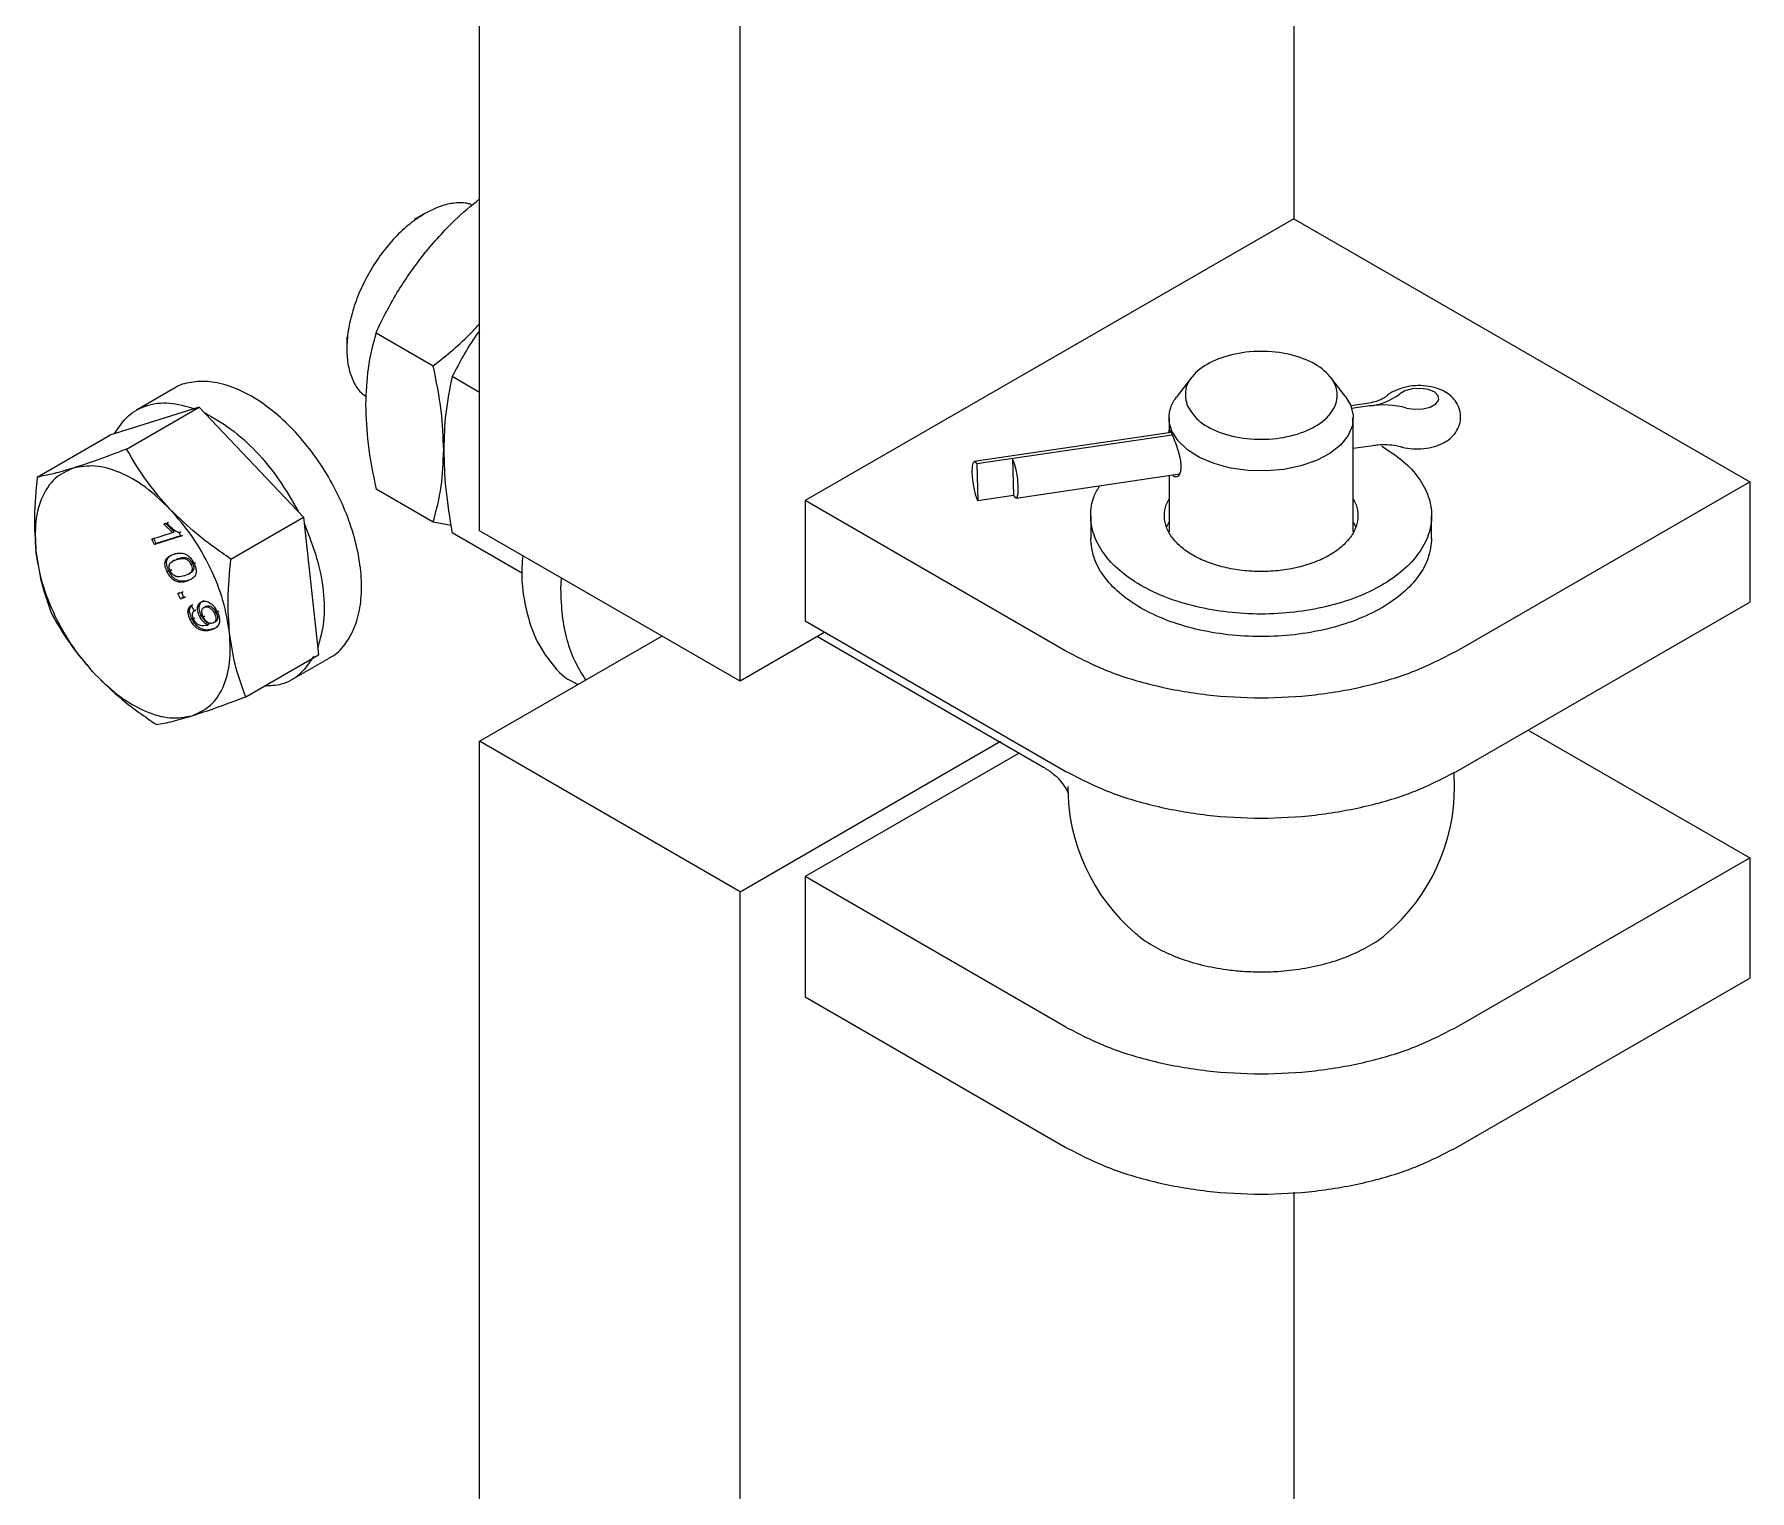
# Model space of a CAD drawing. Header units: millimetres. Extents: x 1293 to 41893, y 1011 to 26911.
# Drawn here: x 5615.1 to 5739.3, y 22331 to 22436.4 of the extents above; entities that cross this region are included whole.
import ezdxf

# ---------------------------------------------------------------- set-up
doc = ezdxf.new("R2010")
doc.units = ezdxf.units.MM
doc.header["$LTSCALE"] = 50
doc.layers.add('MAQUINAS', color=11, linetype='Continuous')

msp = doc.modelspace()

# ---------------------------------------------------------------- linework, layer by layer
at = {"layer": 'MAQUINAS', "linetype": 'Continuous', "lineweight": 25}
for p, q in [((5647.3607675, 22400.4770998), (5647.3607675, 22711.8513294)), ((5666.216965, 22389.5916486), (5666.216965, 22700.9658782)), ((5706.2863493, 22679.211289), (5706.2863493, 22423.0660621)), ((5643.4122906, 22423.4386689), (5642.6467296, 22422.9965763)), ((5706.2863493, 22423.0660621), (5670.9310102, 22402.6558593)), ((5706.2863493, 22423.0660621), (5739.2846657, 22404.0165395)), ((5637.7554363, 22414.5246078), (5637.7554363, 22413.6407099)), ((5639.8690631, 22414.8120674), (5644.0101678, 22412.4214585)), ((5625.2337333, 22410.7612158), (5622.5278714, 22409.199155)), ((5647.3607675, 22410.4871985), (5645.3801542, 22411.6305822)), ((5698.8974402, 22411.5761856), (5697.8433133, 22410.2151958)), ((5710.0153213, 22410.2151958), (5708.9611945, 22411.5761856)), ((5627.0776291, 22409.4187615), (5620.6075338, 22407.4026687)), ((5621.8166349, 22406.3816542), (5627.0776291, 22409.4187615)), ((5627.0776291, 22409.4187615), (5634.6258426, 22401.4664244)), ((5711.5890539, 22409.6913801), (5710.4095669, 22409.5173378)), ((5711.7742332, 22409.5072942), (5710.4635754, 22409.3138967)), ((5697.2626507, 22408.644273), (5697.2626507, 22407.5774102)), ((5710.595984, 22400.4008135), (5710.595984, 22408.644273)), ((5615.3465396, 22404.3655614), (5620.6075338, 22407.4026687)), ((5697.4095741, 22407.5990898), (5683.1694159, 22405.497846)), ((5697.4989882, 22407.400873), (5683.3545952, 22405.3137601)), ((5685.9381986, 22405.6949905), (5686.0155028, 22403.0293458)), ((5710.595984, 22406.4449725), (5712.0367166, 22406.6575636)), ((5683.3545952, 22405.3137601), (5683.4318994, 22402.6481155)), ((5686.2006821, 22402.8452599), (5698.0095039, 22404.5877415)), ((5697.2626507, 22404.4775376), (5697.2626507, 22400.4008491)), ((5644.0101678, 22401.1071371), (5639.8690631, 22403.497746)), ((5718.0714623, 22391.7704178), (5739.2846657, 22404.0165395)), ((5739.2846657, 22404.0165395), (5739.2846657, 22395.3067708)), ((5670.9310102, 22402.6558593), (5670.9310102, 22393.9460906)), ((5689.7871911, 22391.7704178), (5670.9310102, 22402.6558593)), ((5686.0155028, 22403.0293458), (5683.4318994, 22402.6481155)), ((5624.516089, 22400.9578809), (5624.7428699, 22401.0285462)), ((5624.516089, 22400.9578809), (5624.6339402, 22401.025915)), ((5625.1398373, 22400.3379369), (5624.516089, 22400.9578809)), ((5625.2576884, 22400.4059709), (5624.6339402, 22401.025915)), ((5624.7428699, 22401.0285462), (5624.860721, 22401.0965803)), ((5629.3648484, 22398.4293171), (5634.6258426, 22401.4664244)), ((5634.6258426, 22401.4664244), (5635.7039608, 22391.4979945)), ((5645.3013923, 22400.8616516), (5644.0101678, 22401.1071371)), ((5691.5959933, 22401.5675805), (5691.5959933, 22399.9344989)), ((5697.0786364, 22400.7510397), (5697.2626507, 22401.1012303)), ((5710.595984, 22401.1012659), (5710.7800169, 22400.7510397)), ((5716.26266, 22399.9344989), (5716.26266, 22401.5675805)), ((5623.6446211, 22399.872025), (5625.1398373, 22400.3379369)), ((5623.6446211, 22399.872025), (5623.7624722, 22399.940059)), ((5623.8339815, 22399.4786383), (5623.6446211, 22399.872025)), ((5623.9518327, 22399.5466723), (5623.7624722, 22399.940059)), ((5625.7527782, 22400.0765386), (5623.8339815, 22399.4786383)), ((5623.8339815, 22399.4786383), (5623.9518327, 22399.5466723)), ((5625.7185695, 22400.0971905), (5623.9518327, 22399.5466723)), ((5625.1398373, 22400.3379369), (5625.2576884, 22400.4059709)), ((5625.7487286, 22400.3978153), (5625.6308775, 22400.3297813)), ((5625.6308775, 22400.3297813), (5625.7527782, 22400.0765386)), ((5625.7527782, 22400.0765386), (5625.8706294, 22400.1445727)), ((5650.4709308, 22397.3774181), (5645.3801542, 22400.3162608)), ((5666.216965, 22389.5916486), (5647.3607675, 22400.4770998)), ((5624.6111664, 22398.2470031), (5624.7290175, 22398.3150371)), ((5625.275809, 22398.3494595), (5625.1579579, 22398.2814255)), ((5625.2537122, 22398.7900496), (5625.3715633, 22398.8580836)), ((5625.2876987, 22398.3278814), (5625.5616925, 22398.4649364)), ((5625.5616925, 22398.4649364), (5625.4438414, 22398.3969024)), ((5626.1481921, 22398.4120962), (5626.2660432, 22398.4801302)), ((5626.6995803, 22398.1096053), (5626.8174314, 22398.1776393)), ((5624.8740348, 22397.5720736), (5624.7561837, 22397.5040396)), ((5625.0954344, 22397.6410621), (5624.9775833, 22397.5730281)), ((5626.2984569, 22397.3331248), (5626.4163081, 22397.4011588)), ((5626.5939607, 22398.1129535), (5626.4761096, 22398.0449195)), ((5653.253324, 22396.2577527), (5653.2977021, 22397.0497804)), ((5625.5382253, 22395.9381583), (5625.7842249, 22396.0148122)), ((5625.5382253, 22395.9381583), (5625.6560764, 22396.0061923)), ((5625.7275857, 22395.5447716), (5625.5382253, 22395.9381583)), ((5625.7842249, 22396.0148122), (5625.902076, 22396.0828462)), ((5625.7842249, 22396.0148122), (5625.9735853, 22395.6214255)), ((5626.0074635, 22395.6632934), (5625.8454368, 22395.6128056)), ((5626.0914364, 22395.6894595), (5625.9735853, 22395.6214255)), ((5625.9735853, 22395.6214255), (5625.7275857, 22395.5447716)), ((5625.7275857, 22395.5447716), (5625.8454368, 22395.6128056)), ((5626.4979616, 22395.0609953), (5626.6158127, 22395.1290293)), ((5626.4979616, 22395.0609953), (5626.7119219, 22394.675274)), ((5626.7119219, 22394.675274), (5626.8297731, 22394.743308)), ((5627.2935148, 22395.3541302), (5627.4113659, 22395.4221642)), ((5627.3306717, 22394.8586485), (5627.3259546, 22394.8559254)), ((5627.5876576, 22395.0247053), (5627.4698064, 22394.9566713)), ((5628.3085601, 22394.5509601), (5628.190709, 22394.4829261)), ((5628.3831128, 22394.6121519), (5628.5009639, 22394.6801859)), ((5718.0714623, 22383.0606491), (5739.2846657, 22395.3067708)), ((5626.4139749, 22394.0600622), (5626.5318261, 22394.1280962)), ((5626.6451385, 22394.1087667), (5626.7629896, 22394.1768007)), ((5627.095081, 22394.2906744), (5627.2129321, 22394.3587084)), ((5627.3741764, 22394.2398029), (5627.4920275, 22394.3078369)), ((5627.6378729, 22393.6497454), (5627.755724, 22393.7177794)), ((5627.6378729, 22393.6497454), (5627.6838789, 22393.6662015)), ((5627.6838789, 22393.6662015), (5627.8017301, 22393.7342356)), ((5627.755724, 22393.7177794), (5627.8017301, 22393.7342356)), ((5628.1741888, 22393.8502943), (5628.0563377, 22393.7822603)), ((5628.2106034, 22393.8791112), (5628.3284545, 22393.9471452)), ((5670.9310102, 22393.9460906), (5689.7871911, 22383.0606491)), ((5647.3607675, 22385.2350046), (5660.5622395, 22392.8560522)), ((5672.3454537, 22393.1295498), (5666.216965, 22389.5916486)), ((5671.8116145, 22392.821371), (5688.1853105, 22383.3690375)), ((5630.4429666, 22388.4608872), (5635.7039608, 22391.4979945)), ((5633.7836232, 22389.7015083), (5636.4894852, 22391.2635691)), ((5654.2225995, 22389.4967474), (5654.482861, 22389.3465017)), ((5723.2543069, 22386.0526416), (5739.2846657, 22376.7985124)), ((5647.3607675, 22311.2024133), (5647.3607675, 22385.2350046)), ((5666.216965, 22374.3495535), (5647.3607675, 22385.2350046)), ((5666.216965, 22374.3495535), (5685.0731458, 22385.234995)), ((5686.4275299, 22384.3837826), (5670.9310102, 22375.4378322)), ((5717.9293173, 22381.9706065), (5717.8954353, 22382.9440268)), ((5718.0714623, 22364.5523907), (5739.2846657, 22376.7985124)), ((5739.2846657, 22376.7985124), (5739.2846657, 22368.0887438)), ((5670.9310102, 22375.4378322), (5670.9310102, 22366.7280636)), ((5689.7871911, 22364.5523907), (5670.9310102, 22375.4378322)), ((5666.216965, 22303.0383226), (5666.216965, 22374.3495535)), ((5718.0714623, 22355.8426221), (5739.2846657, 22368.0887438)), ((5670.9310102, 22366.7280636), (5689.7871911, 22355.8426221)), ((5706.2863493, 22352.5949643), (5706.2863493, 22326.1698857))]:
    msp.add_line(p, q, dxfattribs=at)
at = {"layer": 'MAQUINAS', "linetype": 'Continuous', "lineweight": 25, "flags": 128}
for points in [[(5714.4526702, 22409.3610661), (5715.0174466, 22409.268958), (5715.6200928, 22409.2934071), (5716.1673246, 22409.4306289), (5716.5744354, 22409.6593826), (5716.7784082, 22409.9442593), (5716.7476698, 22410.2411627), (5716.4869783, 22410.5041347), (5716.0366863, 22410.6924696), (5715.466495, 22410.777015), (5714.8646648, 22410.7446839), (5714.3243537, 22410.6004809), (5713.929197, 22410.3667274)], [(5710.0014011, 22410.2122768), (5710.388326, 22409.5973489), (5710.5863032, 22408.8516013), (5710.5284563, 22408.0978862), (5710.2170081, 22407.3651684), (5709.6639275, 22406.6816059), (5708.890469, 22406.0734676), (5707.9263563, 22405.5641239), (5706.8086396, 22405.1731486), (5705.5802721, 22404.9155667), (5704.2884594, 22404.8012768), (5702.9828451, 22404.8346712), (5701.7136032, 22405.0144664), (5700.5295099, 22405.333753), (5699.4760693, 22405.7802611), (5698.5937645, 22406.3368315), (5697.916502, 22406.9820756), (5697.4703087, 22407.691197)], [(5686.0155028, 22403.0293458), (5686.1571182, 22402.8530866), (5686.2712895, 22402.9065714), (5686.3406352, 22403.1816576), (5686.354598, 22403.6364658), (5686.3110522, 22404.2017556), (5686.2166272, 22404.7914668), (5686.0856984, 22405.3158211), (5685.9381986, 22405.6949905)], [(5683.4318994, 22402.6481155), (5683.2843995, 22403.0272848), (5683.1534708, 22403.5516391), (5683.0590458, 22404.1413503), (5683.0155, 22404.7066401), (5683.0294628, 22405.1614483), (5683.0988084, 22405.4365345), (5683.2129797, 22405.4900193), (5683.3545952, 22405.3137601)]]:
    msp.add_lwpolyline(points, dxfattribs=at)
at = {"layer": 'MAQUINAS', "linetype": 'Continuous', "lineweight": 25}
for centre, radius, start, end in [((5711.3392457, 22413.7294135), 4.2444677, 275.882193909, 307.603575412), ((5712.7641725, 22403.0364862), 6.5460932, 75.052149887, 98.697980364), ((5703.9293173, 22381.9706065), 14, 180.003625768, 229.438315616), ((5703.9293173, 22381.9706065), 14, 310.616549885, 0)]:
    msp.add_arc(centre, radius, start, end, dxfattribs=at)
for points, knots in [([(5643.353829, 22420.5273839), (5644.0686678, 22421.3632549), (5645.2876179, 22422.7885905), (5646.7542318, 22424.0029745), (5647.3607675, 22424.5051975)], [0, 0, 0, 0, 0.5864380427, 1, 1, 1, 1]), ([(5646.8346548, 22424.0485029), (5646.7429674, 22424.0863198), (5646.3701618, 22424.240085), (5645.5850954, 22424.2229383), (5644.5244856, 22424.0099662), (5643.7830222, 22423.6291013), (5643.4122906, 22423.4386689)], [0, 0, 0, 0, 0.0980569731, 0.3987046487, 0.6993523244, 1, 1, 1, 1]), ([(5643.4122906, 22423.4386689), (5643.0420534, 22423.2006241), (5642.301579, 22422.7245344), (5641.2335517, 22421.7195461), (5640.2492513, 22420.5476114), (5639.3865074, 22419.2309194), (5638.6784625, 22417.8261745), (5638.1523714, 22416.3857892), (5637.828284, 22414.9652961), (5637.7192796, 22413.6201375), (5637.8272153, 22412.3984137), (5638.1566461, 22411.3605946), (5638.6004895, 22410.6019537), (5638.9992924, 22410.3069315), (5639.1538198, 22410.192617)], [0, 0, 0, 0, 0.0859653461, 0.1719306921, 0.2578960382, 0.3438613843, 0.4298267303, 0.5157920764, 0.6017574225, 0.6877227685, 0.7736881146, 0.8596534607, 0.9456188068, 1, 1, 1, 1]), ([(5639.8690631, 22414.8120674), (5640.3751049, 22415.8472151), (5641.3414104, 22417.8238683), (5642.7045487, 22419.6551302), (5643.353829, 22420.5273839)], [0, 0, 0, 0, 0.523687075, 1, 1, 1, 1]), ([(5639.8690631, 22414.8120674), (5639.6463423, 22413.9689053), (5639.2210485, 22412.3588559), (5639.1466333, 22410.4849731), (5639.1111884, 22409.5924185)], [0, 0, 0, 0, 0.523687075, 1, 1, 1, 1]), ([(5644.0101678, 22412.4214585), (5644.9768238, 22413.1865348), (5646.1720958, 22414.1325532), (5647.1699171, 22415.2467536), (5647.3607675, 22415.4598634)], [0, 0, 0, 0, 0.80873296729, 1, 1, 1, 1]), ([(5647.3607675, 22414.9709508), (5647.2788655, 22414.858459), (5646.5023114, 22413.7918663), (5645.9099976, 22412.651065), (5645.3801542, 22411.6305822)], [0, 0, 0, 0, 0.1054684158, 1, 1, 1, 1]), ([(5644.7680426, 22406.326786), (5644.7325977, 22407.2602645), (5644.6581824, 22409.2200653), (5644.2328887, 22411.3211485), (5644.0101678, 22412.4214585)], [0, 0, 0, 0, 0.476312925, 1, 1, 1, 1]), ([(5636.4754261, 22391.2901265), (5636.5424829, 22391.317866), (5636.999234, 22391.5068106), (5637.6430137, 22392.211529), (5638.3474938, 22393.3880532), (5638.7535321, 22394.883477), (5638.8693635, 22396.5990776), (5638.6843803, 22398.4821583), (5638.2071823, 22400.4592203), (5637.4551668, 22402.4571437), (5636.4565766, 22404.4009911), (5635.2487383, 22406.2181031), (5633.8767892, 22407.8405753), (5632.3922028, 22409.2074664), (5630.8498862, 22410.2686447), (5629.3098234, 22410.9807244), (5627.821022, 22411.3308756), (5626.471223, 22411.254494), (5625.5978791, 22411.0444597), (5625.2542702, 22410.7657917), (5625.2388594, 22410.7532935)], [0, 0, 0, 0, 0.0106094859, 0.0722654485, 0.1339214111, 0.1955773737, 0.2572333363, 0.3188892989, 0.3805452615, 0.4422012241, 0.5038571867, 0.5655131493, 0.6271691118, 0.6888250744, 0.750481037, 0.8121369996, 0.8737929622, 0.9354489248, 0.9971048874, 1, 1, 1, 1]), ([(5645.3801542, 22411.6305822), (5645.2002551, 22410.7607608), (5644.8555169, 22409.0939346), (5644.796339, 22407.2219086), (5644.7680426, 22406.326786)], [0, 0, 0, 0, 0.5218429017, 1, 1, 1, 1]), ([(5717.0801728, 22406.8108565), (5717.2189443, 22406.890159), (5717.5396447, 22407.0734268), (5717.9482764, 22407.470697), (5718.2597454, 22408.0012241), (5718.3991291, 22408.6150483), (5718.3310147, 22409.2398821), (5718.0747825, 22409.7931983), (5717.6959101, 22410.2309532), (5717.210259, 22410.5726313), (5716.6058223, 22410.8260314), (5715.8843274, 22410.974547), (5715.0883268, 22410.994386), (5714.278621, 22410.8787602), (5713.5719971, 22410.6099653), (5713.1187218, 22410.365557), (5712.9593297, 22410.1841887), (5712.9496528, 22410.1731776)], [0, 0, 0, 0, 0.0531213242, 0.1227632426, 0.188800134, 0.2543040729, 0.3256482501, 0.3901113972, 0.45209299, 0.5165619127, 0.5880458192, 0.6678938971, 0.749411718, 0.8320942322, 0.9193737442, 0.9951050803, 1, 1, 1, 1]), ([(5639.1111884, 22409.5924185), (5639.1466333, 22408.65894), (5639.2210485, 22406.6991392), (5639.6463423, 22404.5980561), (5639.8690631, 22403.497746)], [0, 0, 0, 0, 0.476312925, 1, 1, 1, 1]), ([(5697.4703087, 22407.691197), (5697.3855565, 22407.9389775), (5697.2160522, 22408.4345385), (5697.2994708, 22409.192317), (5697.5150081, 22409.7945137), (5697.7906334, 22410.1138091), (5697.871575, 22410.2075751)], [0, 0, 0, 0, 0.2927606627, 0.5855213253, 0.878281988, 1, 1, 1, 1]), ([(5712.9472215, 22410.1782086), (5712.9233953, 22410.1583248), (5712.8596977, 22410.105167), (5712.6014998, 22409.9591644), (5712.1606063, 22409.7966616), (5711.7815315, 22409.726835), (5711.5890539, 22409.6913801)], [0, 0, 0, 0, 0.1593692999, 0.4260613462, 0.708578992, 1, 1, 1, 1]), ([(5710.5573171, 22406.2757509), (5710.5662544, 22406.2690047), (5710.597815, 22406.245182), (5710.595204, 22406.4310102), (5710.5960871, 22406.7024737), (5710.5952616, 22406.9593914), (5710.5960293, 22407.2564119), (5710.5955397, 22407.6871545), (5710.5959101, 22408.1911559), (5710.5580823, 22408.5243844), (5710.5436132, 22408.6518443)], [0, 0, 0, 0, 0.07867554382, 0.27782687193, 0.37917846637, 0.4776573176, 0.57613616884, 0.67748776327, 0.87663909138, 1, 1, 1, 1]), ([(5697.2645395, 22407.5453237), (5697.2663136, 22407.630047), (5697.2700912, 22407.8104509), (5697.317083, 22407.777839), (5697.3913016, 22407.6421224), (5697.4442266, 22407.5254881), (5697.4703087, 22407.4680092)], [0, 0, 0, 0, 0.3065007343, 0.652641063, 0.8288169673, 1, 1, 1, 1]), ([(5697.4703087, 22407.4680092), (5697.4995935, 22407.4003577), (5697.5590174, 22407.2630814), (5697.69986, 22406.9147966), (5697.8893386, 22406.3967096), (5698.0416985, 22405.8359214), (5698.1065487, 22405.4133327), (5698.1241003, 22405.1190024), (5698.1065398, 22404.8604138), (5698.04175, 22404.5738614), (5697.8889293, 22404.3486022), (5697.7010438, 22404.3533196), (5697.5859783, 22404.4435502), (5697.549709, 22404.5091402), (5697.5442104, 22404.5190839)], [0, 0, 0, 0, 0.0649835886, 0.1318625445, 0.2632624874, 0.3946653616, 0.4615385828, 0.5265163273, 0.5914940717, 0.6583672929, 0.7897701672, 0.9211701101, 0.988049066, 1, 1, 1, 1]), ([(5621.8166349, 22406.3816542), (5621.0626939, 22406.0966444), (5619.6475622, 22405.561687), (5618.4905941, 22405.1850094), (5617.9500249, 22405.0090147)], [0, 0, 0, 0, 0.5327709195, 1, 1, 1, 1]), ([(5624.9591794, 22402.0408925), (5624.390124, 22402.6867729), (5623.1721875, 22404.0691363), (5622.2878071, 22405.5778535), (5621.8166349, 22406.3816542)], [0, 0, 0, 0, 0.4672290805, 1, 1, 1, 1]), ([(5644.0101678, 22401.1071371), (5644.2328887, 22401.9502992), (5644.6581824, 22403.5603486), (5644.7325977, 22405.4342314), (5644.7680426, 22406.326786)], [0, 0, 0, 0, 0.523687075, 1, 1, 1, 1]), ([(5644.7680426, 22406.326786), (5644.796339, 22405.3989932), (5644.8555169, 22403.4586418), (5645.2002551, 22401.3937894), (5645.3801542, 22400.3162608)], [0, 0, 0, 0, 0.4781570983, 1, 1, 1, 1]), ([(5712.6503103, 22406.6020972), (5713.1886356, 22406.2538546), (5714.2652863, 22405.5573693), (5715.393256, 22404.307475), (5716.1047354, 22402.9661788), (5716.3418733, 22401.5674133), (5716.1037315, 22400.1696514), (5715.3972714, 22398.825344), (5714.2502285, 22397.5864909), (5712.706526, 22396.5006095), (5710.8255295, 22395.6094542), (5708.6795134, 22394.9472649), (5706.3509509, 22394.5394911), (5703.929327, 22394.4018026), (5701.5077012, 22394.5394913), (5699.1791446, 22394.9472641), (5697.0331066, 22395.6094571), (5695.1521918, 22396.5005985), (5693.6081846, 22397.5865321), (5692.4622785, 22398.8251902), (5691.751576, 22400.1702257), (5691.5292669, 22401.56527), (5691.6826371, 22402.7788901), (5692.0920104, 22403.4787632), (5692.2429692, 22403.7368454)], [0, 0, 0, 0, 0.0463302447, 0.0926604893, 0.138990734, 0.1853209786, 0.2316512233, 0.277981468, 0.3243117126, 0.3706419573, 0.416972202, 0.4633024466, 0.5096326913, 0.5559629359, 0.6022931806, 0.6486234253, 0.6949536699, 0.7412839146, 0.7876141593, 0.8339444039, 0.8802746486, 0.9266048932, 0.9729351379, 1, 1, 1, 1]), ([(5712.0367166, 22406.6575636), (5712.1488825, 22406.6718584), (5712.4802977, 22406.714095), (5713.0576257, 22406.7222243), (5713.6454845, 22406.6609438), (5713.9490981, 22406.5843927), (5714.0706476, 22406.553746)], [0, 0, 0, 0, 0.1608156395, 0.475160085, 0.7898840558, 1, 1, 1, 1]), ([(5714.072444, 22406.5599157), (5714.0954156, 22406.5511825), (5714.34915, 22406.4547202), (5714.9029656, 22406.3949536), (5715.700933, 22406.3974875), (5716.4523045, 22406.5351016), (5716.8828528, 22406.7241951), (5717.0801728, 22406.8108565)], [0, 0, 0, 0, 0.024836403, 0.2743322306, 0.5254592498, 0.7825182554, 1, 1, 1, 1]), ([(5615.3465396, 22404.3655614), (5615.2522656, 22403.3855667), (5615.0753152, 22401.546137), (5615.1971238, 22399.8222183), (5615.2540363, 22399.0167533)], [0, 0, 0, 0, 0.5327709195, 1, 1, 1, 1]), ([(5617.9500249, 22405.0090147), (5617.4663084, 22404.8658402), (5616.4310208, 22404.5594072), (5615.7234909, 22404.4329397), (5615.3465396, 22404.3655614)], [0, 0, 0, 0, 0.4672290805, 1, 1, 1, 1]), ([(5629.3648484, 22398.4293171), (5628.5166866, 22399.0154863), (5626.9247043, 22400.1157136), (5625.5850874, 22401.4278324), (5624.9591794, 22402.0408925)], [0, 0, 0, 0, 0.5327709195, 1, 1, 1, 1]), ([(5710.595984, 22402.7343476), (5710.6685563, 22402.609093), (5710.8865145, 22402.2329129), (5710.9660086, 22401.5661027), (5710.8413419, 22400.7745319), (5710.4375659, 22400.0110768), (5709.7872951, 22399.3080698), (5708.9109377, 22398.691725), (5707.8433992, 22398.1859432), (5706.6253756, 22397.8101036), (5705.3037628, 22397.578665), (5703.9293267, 22397.5005173), (5702.5548905, 22397.578665), (5701.2332778, 22397.8101036), (5700.0152542, 22398.1859432), (5698.9477157, 22398.691725), (5698.0713583, 22399.3080698), (5697.4210875, 22400.0110768), (5697.0173113, 22400.7745319), (5696.8926455, 22401.5661026), (5696.9721353, 22402.2329006), (5697.1900855, 22402.6090691), (5697.2626507, 22402.7343119)], [0, 0, 0, 0, 0.0262744858, 0.0789107914, 0.1315470971, 0.1841834027, 0.2368197084, 0.289456014, 0.3420923197, 0.3947286253, 0.447364931, 0.5000012366, 0.5526375423, 0.605273848, 0.6579101536, 0.7105464593, 0.7631827649, 0.8158190706, 0.8684553762, 0.9210916819, 0.9737279875, 1, 1, 1, 1]), ([(5624.7428699, 22401.0285462), (5624.8849133, 22400.875877), (5625.168509, 22400.5710663), (5625.4769326, 22400.4101168), (5625.6308775, 22400.3297813)], [0, 0, 0, 0, 0.5008657323, 1, 1, 1, 1]), ([(5615.2540363, 22399.0167533), (5615.3678015, 22398.2441087), (5615.6112906, 22396.5904346), (5616.141942, 22395.1594947), (5616.4246577, 22394.3971315)], [0, 0, 0, 0, 0.4672290805, 1, 1, 1, 1]), ([(5624.7561837, 22397.5040396), (5624.700335, 22397.6358679), (5624.6164552, 22397.8338628), (5624.5942407, 22398.0529548), (5624.5969617, 22398.1686552), (5624.6064315, 22398.2208875), (5624.6111664, 22398.2470031)], [0, 0, 0, 0, 0.4987953461, 0.7491482596, 0.8745764119, 1, 1, 1, 1]), ([(5624.6111664, 22398.2470031), (5624.6427072, 22398.3218208), (5624.705835, 22398.4715654), (5624.9217152, 22398.6630912), (5625.1209191, 22398.7392684), (5625.2537122, 22398.7900496)], [0, 0, 0, 0, 0.249753552, 0.499871473, 1, 1, 1, 1]), ([(5624.8740348, 22397.5720736), (5624.8186662, 22397.7035717), (5624.7355073, 22397.9010707), (5624.706747, 22398.1537814), (5624.7215939, 22398.2612841), (5624.7290175, 22398.3150371)], [0, 0, 0, 0, 0.4990363131, 0.7495101716, 1, 1, 1, 1]), ([(5624.7290175, 22398.3150371), (5624.7602142, 22398.3904788), (5624.8226531, 22398.5414722), (5624.9340126, 22398.630961), (5624.989733, 22398.675738)], [0, 0, 0, 0, 0.4996355373, 1, 1, 1, 1]), ([(5624.9775833, 22397.5730281), (5624.951441, 22397.6369037), (5624.8991421, 22397.7646903), (5624.8940271, 22397.9427707), (5624.9278522, 22398.0907785), (5625.0948316, 22398.2799296), (5625.2887416, 22398.3449198), (5625.4438414, 22398.3969024)], [0, 0, 0, 0, 0.1246963828, 0.2494616582, 0.3744323466, 0.4996371137, 1, 1, 1, 1]), ([(5625.2537122, 22398.7900496), (5625.364491, 22398.8191647), (5625.5857754, 22398.8773232), (5625.9049335, 22398.8616679), (5626.178951, 22398.7458685), (5626.3841347, 22398.5871635), (5626.5644899, 22398.367244), (5626.6545204, 22398.1955416), (5626.6995803, 22398.1096053)], [0, 0, 0, 0, 0.2504817087, 0.50034559577, 0.63170490567, 0.75022113881, 0.87498669951, 1, 1, 1, 1]), ([(5625.4438414, 22398.3969024), (5625.5518443, 22398.4253612), (5625.7138393, 22398.4680469), (5625.9512016, 22398.4787138), (5626.0825863, 22398.4342826), (5626.1481921, 22398.4120962)], [0, 0, 0, 0, 0.5003723119, 0.7505151407, 1, 1, 1, 1]), ([(5625.5616925, 22398.4649364), (5625.6696954, 22398.4933952), (5625.8316904, 22398.5360809), (5626.0690527, 22398.5467478), (5626.2004374, 22398.5023166), (5626.2660432, 22398.4801302)], [0, 0, 0, 0, 0.50037231189, 0.75051514073, 1, 1, 1, 1]), ([(5626.1481921, 22398.4120962), (5626.1796561, 22398.3926179), (5626.2425638, 22398.3536739), (5626.3330836, 22398.2676136), (5626.4144324, 22398.1631648), (5626.455548, 22398.0843393), (5626.4761096, 22398.0449195)], [0, 0, 0, 0, 0.2501584562, 0.5001555724, 0.7500324303, 1, 1, 1, 1]), ([(5626.2660432, 22398.4801302), (5626.2974896, 22398.460646), (5626.3603621, 22398.4216902), (5626.4511459, 22398.3357184), (5626.5181218, 22398.2483706), (5626.5642563, 22398.1723516), (5626.584059, 22398.1327533), (5626.5939607, 22398.1129535)], [0, 0, 0, 0, 0.2500549443, 0.4999486155, 0.749722078, 0.8748570557, 1, 1, 1, 1]), ([(5629.2723452, 22393.080509), (5629.2154327, 22393.885974), (5629.0936241, 22395.6098927), (5629.2705744, 22397.4493224), (5629.3648484, 22398.4293171)], [0, 0, 0, 0, 0.4672290805, 1, 1, 1, 1]), ([(5650.4883833, 22398.6715656), (5650.4634007, 22398.4091882), (5650.3403977, 22397.1173584), (5650.6186181, 22395.0633386), (5651.3210043, 22392.6338182), (5652.5675287, 22390.7903668), (5653.5672824, 22389.7395855), (5654.2223948, 22389.4969774), (5654.2226649, 22389.4968774)], [0, 0, 0, 0, 0.0598951661, 0.2948971373, 0.5298991085, 0.7649010798, 0.999903051, 1, 1, 1, 1]), ([(5626.2005143, 22396.8231162), (5626.089875, 22396.7939196), (5625.8688633, 22396.7355968), (5625.5525193, 22396.7521903), (5625.2794376, 22396.865928), (5625.073668, 22397.0226179), (5624.8909331, 22397.2465213), (5624.8011285, 22397.4181459), (5624.7561837, 22397.5040396)], [0, 0, 0, 0, 0.2504758129, 0.5003473544, 0.6257683408, 0.7501761831, 0.8749696966, 1, 1, 1, 1]), ([(5626.3183654, 22396.8911502), (5626.2077259, 22396.8619436), (5625.9867138, 22396.8036009), (5625.6701546, 22396.8203303), (5625.3970351, 22396.9339281), (5625.1913235, 22397.0909425), (5625.0087826, 22397.3145445), (5624.9189791, 22397.4861763), (5624.8740348, 22397.5720736)], [0, 0, 0, 0, 0.2504715078, 0.5003387545, 0.6261880614, 0.750180477, 0.8749718456, 1, 1, 1, 1]), ([(5626.0119226, 22397.2167424), (5625.8537823, 22397.1709382), (5625.656075, 22397.1136737), (5625.3742643, 22397.1642244), (5625.2253238, 22397.2540477), (5625.080453, 22397.3894423), (5625.0118633, 22397.5118504), (5624.9775833, 22397.5730281)], [0, 0, 0, 0, 0.5004095025, 0.6256126137, 0.7505796735, 0.875343692, 1, 1, 1, 1]), ([(5626.4761096, 22398.0449195), (5626.5026328, 22397.9809754), (5626.5556779, 22397.8530902), (5626.5636486, 22397.6727056), (5626.5271715, 22397.5264793), (5626.3629095, 22397.3332983), (5626.1679044, 22397.2685409), (5626.0119226, 22397.2167424)], [0, 0, 0, 0, 0.1247447425, 0.2494837578, 0.3744708184, 0.4996480989, 1, 1, 1, 1]), ([(5626.6995803, 22398.1096053), (5626.737911, 22398.0216138), (5626.8145409, 22397.8457029), (5626.8667324, 22397.5815153), (5626.8499644, 22397.3505615), (5626.674934, 22397.0174266), (5626.4112372, 22396.909423), (5626.2005143, 22396.8231162)], [0, 0, 0, 0, 0.125373348, 0.2506437386, 0.375697515, 0.5011131747, 1, 1, 1, 1]), ([(5626.5939607, 22398.1129535), (5626.6204687, 22398.0490345), (5626.6734836, 22397.9211994), (5626.6816816, 22397.7404382), (5626.6443386, 22397.5956466), (5626.5535782, 22397.4783441), (5626.459764, 22397.4435919), (5626.4042348, 22397.4230218)], [0, 0, 0, 0, 0.1831229089, 0.3662374103, 0.5497160376, 0.733473904, 1, 1, 1, 1]), ([(5626.4139749, 22394.0600622), (5626.3673181, 22394.168942), (5626.2971593, 22394.3326666), (5626.2613205, 22394.5456594), (5626.2610763, 22394.7406212), (5626.328467, 22394.9408212), (5626.4414039, 22395.0208951), (5626.4979616, 22395.0609953)], [0, 0, 0, 0, 0.2498594906, 0.3757183909, 0.500481002, 0.7498462328, 1, 1, 1, 1]), ([(5626.5318261, 22394.1280962), (5626.4851715, 22394.2369751), (5626.4149717, 22394.4008021), (5626.3791531, 22394.6137986), (5626.3789586, 22394.8087269), (5626.4463163, 22395.0088566), (5626.5592545, 22395.0889296), (5626.6158127, 22395.1290293)], [0, 0, 0, 0, 0.2498591948, 0.3759561593, 0.5004815934, 0.749846529, 1, 1, 1, 1]), ([(5626.7119219, 22394.675274), (5626.6772004, 22394.6476627), (5626.6144932, 22394.5977966), (5626.5676738, 22394.4920298), (5626.5618152, 22394.3883783), (5626.5753398, 22394.2971243), (5626.6025845, 22394.2021819), (5626.6309544, 22394.1399038), (5626.6451385, 22394.1087667)], [0, 0, 0, 0, 0.2764767993, 0.4993179598, 0.6237184282, 0.7494961879, 0.8747561628, 1, 1, 1, 1]), ([(5627.095081, 22394.2906744), (5627.0676042, 22394.3528023), (5627.0126693, 22394.4770161), (5626.9666455, 22394.6639409), (5626.9516111, 22394.8404049), (5626.9685512, 22394.9980448), (5627.0139827, 22395.132821), (5627.1100448, 22395.273892), (5627.2202742, 22395.3220994), (5627.2935148, 22395.3541302)], [0, 0, 0, 0, 0.1250740585, 0.2500636243, 0.3732612247, 0.5001992382, 0.6242961009, 0.7503685137, 1, 1, 1, 1]), ([(5627.2129321, 22394.3587084), (5627.1986714, 22394.3895887), (5627.1701488, 22394.4513515), (5627.1237572, 22394.5765604), (5627.0841376, 22394.7320322), (5627.0696208, 22394.9084512), (5627.0861375, 22395.0666642), (5627.1328963, 22395.199376), (5627.1919365, 22395.2988262), (5627.2502876, 22395.3279027), (5627.2728282, 22395.3391347)], [0, 0, 0, 0, 0.0754695938, 0.1509450716, 0.3015784561, 0.450312577, 0.603033998, 0.752854686, 0.9045299868, 1, 1, 1, 1]), ([(5627.3741764, 22394.2398029), (5627.3391434, 22394.3218217), (5627.2866544, 22394.4447085), (5627.2635172, 22394.6036819), (5627.2678252, 22394.7112644), (5627.2926958, 22394.8037338), (5627.3505411, 22394.9022317), (5627.4222054, 22394.9349434), (5627.4698064, 22394.9566713)], [0, 0, 0, 0, 0.2495205461, 0.3738507837, 0.4998887841, 0.6240955932, 0.7503154422, 1, 1, 1, 1]), ([(5627.2935148, 22395.3541302), (5627.3792144, 22395.370581), (5627.5083299, 22395.3953659), (5627.709121, 22395.3344327), (5627.8639174, 22395.2501139), (5628.0148559, 22395.1310475), (5628.2067638, 22394.9312537), (5628.3124595, 22394.7399984), (5628.3831128, 22394.6121519)], [0, 0, 0, 0, 0.2498688585, 0.3764535287, 0.5003476657, 0.6272386366, 0.7508240847, 1, 1, 1, 1]), ([(5627.4698064, 22394.9566713), (5627.5261982, 22394.9676842), (5627.6388331, 22394.9896809), (5627.8122943, 22394.9201188), (5627.9458742, 22394.8216747), (5628.0738266, 22394.6922113), (5628.1436861, 22394.5671235), (5628.190709, 22394.4829261)], [0, 0, 0, 0, 0.2502503989, 0.4998417518, 0.6295762977, 0.7506653539, 1, 1, 1, 1]), ([(5627.5876576, 22395.0247053), (5627.6440492, 22395.0357186), (5627.7566839, 22395.0577163), (5627.9300674, 22394.9881803), (5628.0636475, 22394.8897805), (5628.1916218, 22394.7603398), (5628.2615366, 22394.6351564), (5628.3085601, 22394.5509601)], [0, 0, 0, 0, 0.250250228, 0.4998414106, 0.6292883971, 0.7506655241, 1, 1, 1, 1]), ([(5628.3831128, 22394.6121519), (5628.4201778, 22394.5263008), (5628.4942967, 22394.3546244), (5628.5434089, 22394.0985536), (5628.544294, 22393.8652624), (5628.4709839, 22393.6083593), (5628.2678753, 22393.4085274), (5628.0605688, 22393.3354421), (5627.9566486, 22393.2988053)], [0, 0, 0, 0, 0.1250635897, 0.2500895576, 0.3751100052, 0.5001693996, 0.7494409524, 1, 1, 1, 1]), ([(5628.190709, 22394.4829261), (5628.2253415, 22394.3991265), (5628.2770975, 22394.2738938), (5628.2910163, 22394.115799), (5628.2787152, 22394.0118154), (5628.2462683, 22393.9240115), (5628.1794033, 22393.8338188), (5628.1054636, 22393.8028417), (5628.0563377, 22393.7822603)], [0, 0, 0, 0, 0.2490168506, 0.3721383925, 0.4993654558, 0.6235619335, 0.7498926933, 1, 1, 1, 1]), ([(5628.3085601, 22394.5509601), (5628.3431947, 22394.4671596), (5628.3949129, 22394.3420246), (5628.4088612, 22394.1839286), (5628.3966044, 22394.0800083), (5628.3641575, 22393.9921172), (5628.2973202, 22393.9018802), (5628.2233146, 22393.8708756), (5628.1741888, 22393.8502943)], [0, 0, 0, 0, 0.249017166, 0.3718446562, 0.4993648037, 0.6232259432, 0.7498923764, 1, 1, 1, 1]), ([(5616.4246577, 22394.3971315), (5616.8958299, 22393.5933309), (5617.7802103, 22392.0846136), (5618.9981468, 22390.7022502), (5619.5672022, 22390.0563698)], [0, 0, 0, 0, 0.53277091955, 1, 1, 1, 1]), ([(5627.9566486, 22393.2988053), (5627.8390148, 22393.2676361), (5627.6041472, 22393.2054034), (5627.2618195, 22393.2337545), (5626.9688959, 22393.37568), (5626.753165, 22393.5529984), (5626.5588351, 22393.7863768), (5626.4622752, 22393.9688082), (5626.4139749, 22394.0600622)], [0, 0, 0, 0, 0.2504849429, 0.5001185141, 0.6278991852, 0.7500923696, 0.8749936752, 1, 1, 1, 1]), ([(5628.0744997, 22393.3668393), (5627.9568658, 22393.3356704), (5627.7219977, 22393.2734383), (5627.3795959, 22393.301792), (5627.0866591, 22393.4437699), (5626.8709435, 22393.6211204), (5626.676686, 22393.8544109), (5626.5801262, 22394.0368422), (5626.5318261, 22394.1280962)], [0, 0, 0, 0, 0.2504849259, 0.5001184801, 0.6280398822, 0.7500923866, 0.8749936837, 1, 1, 1, 1]), ([(5626.6451385, 22394.1087667), (5626.6763997, 22394.0505075), (5626.7388961, 22393.9340377), (5626.8667481, 22393.7878967), (5627.007035, 22393.6818492), (5627.2822208, 22393.5940937), (5627.4798667, 22393.6250209), (5627.6378729, 22393.6497454)], [0, 0, 0, 0, 0.1252073258, 0.2503100191, 0.3753386279, 0.5006201474, 1, 1, 1, 1]), ([(5627.6838789, 22393.6662015), (5627.6283715, 22393.6957458), (5627.517008, 22393.75502), (5627.355582, 22393.9038616), (5627.2063631, 22394.0817303), (5627.1321197, 22394.2211303), (5627.095081, 22394.2906744)], [0, 0, 0, 0, 0.24894317677, 0.4994502947, 0.75028493851, 1, 1, 1, 1]), ([(5627.8017301, 22393.7342356), (5627.7460875, 22393.7638607), (5627.6341559, 22393.8234551), (5627.4725588, 22393.9728693), (5627.3236185, 22394.1507525), (5627.2497898, 22394.2894607), (5627.2129321, 22394.3587084)], [0, 0, 0, 0, 0.24954045912, 0.50197970721, 0.75137177363, 1, 1, 1, 1]), ([(5628.0563377, 22393.7822603), (5628.0027738, 22393.771423), (5627.92173, 22393.7550257), (5627.7966849, 22393.7876885), (5627.6993039, 22393.8385403), (5627.6046707, 22393.9125701), (5627.4844033, 22394.039081), (5627.4183548, 22394.1593546), (5627.3741764, 22394.2398029)], [0, 0, 0, 0, 0.2499764907, 0.3782221672, 0.5003423322, 0.6274524307, 0.7508110927, 1, 1, 1, 1]), ([(5630.4429666, 22388.4608872), (5630.1602509, 22389.2232504), (5629.6295994, 22390.6541902), (5629.3861104, 22392.3078644), (5629.2723452, 22393.080509)], [0, 0, 0, 0, 0.53277091955, 1, 1, 1, 1]), ([(5635.3649157, 22391.3923475), (5635.0556973, 22390.9332937), (5634.4372606, 22390.015186), (5633.1768927, 22389.2922421), (5632.1956063, 22389.2472224), (5631.771372, 22389.2277593)], [0, 0, 0, 0, 0.3621127876, 0.7242255753, 1, 1, 1, 1]), ([(5619.5672022, 22390.0563698), (5620.1931102, 22389.4433098), (5621.5327271, 22388.131191), (5623.1247094, 22387.0309636), (5623.9728712, 22386.4447944)], [0, 0, 0, 0, 0.4672290805, 1, 1, 1, 1]), ([(5626.5763566, 22387.0882477), (5627.1169258, 22387.2642424), (5628.2738939, 22387.64092), (5629.6890256, 22388.1758775), (5630.4429666, 22388.4608872)], [0, 0, 0, 0, 0.4672290805, 1, 1, 1, 1]), ([(5623.9728712, 22386.4447944), (5624.3498226, 22386.5121727), (5625.0573525, 22386.6386402), (5626.0926401, 22386.9450733), (5626.5763566, 22387.0882477)], [0, 0, 0, 0, 0.5327709195, 1, 1, 1, 1]), ([(5688.1759454, 22383.3589446), (5688.4120827, 22383.2131681), (5688.8934698, 22382.9159897), (5689.4227306, 22382.3689146), (5689.7780392, 22381.8684257), (5689.9451879, 22381.5363796), (5689.988656, 22381.3805277), (5689.9819062, 22381.413309), (5689.9810146, 22381.4176393)], [0, 0, 0, 0, 0.2094865127, 0.4270571895, 0.6189974857, 0.807647586, 0.9745912035, 1, 1, 1, 1]), ([(5694.8452026, 22371.357627), (5694.9855507, 22371.2280909), (5695.4545321, 22370.795238), (5696.5204174, 22370.1719469), (5697.9914036, 22369.5139778), (5699.6470385, 22369.0153911), (5701.2031728, 22368.7237038), (5702.6052543, 22368.5800454), (5703.8438707, 22368.532647), (5705.2900943, 22368.5740589), (5706.9417352, 22368.7580691), (5708.6869106, 22369.1375405), (5710.3194961, 22369.6882568), (5711.7249758, 22370.3900406), (5712.6381302, 22370.9582613), (5712.9908733, 22371.3119265), (5713.0346366, 22371.3558042)], [0, 0, 0, 0, 0.0369113689, 0.1233415443, 0.2097717198, 0.2962018953, 0.3826320708, 0.4371806499, 0.4947070654, 0.5556057958, 0.6389538032, 0.7284676738, 0.8148978493, 0.9013280247, 0.9877582002, 1, 1, 1, 1])]:
    msp.add_open_spline(points, degree=3, knots=knots, dxfattribs=at)
for points in [[(5698.5890418, 22409.4893563), (5698.4906561, 22409.9046936), (5698.2938847, 22410.7353684), (5699.0745161, 22411.9437967), (5700.5358756, 22412.8899112), (5702.5294964, 22413.4405956), (5704.7320363, 22413.5090867), (5706.8134929, 22413.0857417), (5708.4555574, 22412.2348006), (5709.4086293, 22411.0858688), (5709.5274825, 22409.8138417), (5708.7941521, 22408.612393), (5707.3198923, 22407.664375), (5705.3305716, 22407.1143251), (5703.1237316, 22407.0451995), (5701.0551753, 22407.470448), (5699.3658097, 22408.3144095), (5698.8479644, 22409.0977073), (5698.5890418, 22409.4893563)], [(5620.9465789, 22407.5083158), (5621.2544009, 22407.9715536), (5621.8700448, 22408.8980292), (5623.2601768, 22409.6206313), (5624.8926096, 22409.8398656), (5626.1232592, 22409.4886982), (5626.738584, 22409.3131145)], [(5627.4731696, 22409.0020442), (5628.1077593, 22408.6483345), (5629.3769387, 22407.9409152), (5631.2157739, 22406.251725), (5632.9031564, 22404.2259074), (5633.7879202, 22402.6640637), (5634.2303021, 22401.8831418)], [(5617.9500249, 22405.0090147), (5617.4891916, 22404.7974189), (5616.5675249, 22404.3742273), (5615.6604373, 22403.0048892), (5615.1482024, 22401.2195585), (5615.2187584, 22399.7510217), (5615.2540363, 22399.0167533)], [(5624.9591794, 22402.0408925), (5624.3705602, 22402.6027388), (5623.1933218, 22403.7264315), (5621.3201135, 22404.768454), (5619.5033024, 22405.2890206), (5618.4677841, 22405.10235), (5617.9500249, 22405.0090147)], [(5629.2723452, 22393.080509), (5629.1445594, 22393.8539511), (5628.8889877, 22395.4008354), (5627.922867, 22397.8121959), (5626.6182908, 22400.1180932), (5625.5122165, 22401.3999594), (5624.9591794, 22402.0408925)], [(5634.6823381, 22400.94406), (5635.0091058, 22400.1271125), (5635.6626412, 22398.4932176), (5636.1113444, 22396.0814254), (5636.1662941, 22393.8363735), (5635.8204083, 22392.6256971), (5635.6474654, 22392.0203589)], [(5716.26266, 22399.9344989), (5716.2167589, 22399.4685076), (5716.1249567, 22398.536525), (5715.3915841, 22397.1922744), (5714.2517524, 22395.953406), (5712.7061177, 22394.8675288), (5710.8256389, 22393.9763723), (5708.6794842, 22393.3141834), (5706.3509582, 22392.9064094), (5703.9293267, 22392.768721), (5701.5076951, 22392.9064094), (5699.1791691, 22393.3141834), (5697.0330145, 22393.9763723), (5695.1525357, 22394.8675288), (5693.606901, 22395.953406), (5692.4670693, 22397.1922744), (5691.7336967, 22398.536525), (5691.6418945, 22399.4685076), (5691.5959933, 22399.9344989)], [(5619.5672022, 22390.0563698), (5619.0141651, 22390.6973029), (5617.9080908, 22391.9791691), (5616.6035146, 22394.2850664), (5615.6373939, 22396.6964269), (5615.3818222, 22398.2433112), (5615.2540363, 22399.0167533)], [(5655.0589915, 22389.6790948), (5654.7841808, 22390.1070562), (5654.2345594, 22390.962979), (5653.6807997, 22392.5438193), (5653.3195615, 22394.2966257), (5653.2754032, 22395.6040437), (5653.253324, 22396.2577527)], [(5626.5763566, 22387.0882477), (5627.03719, 22387.2998435), (5627.9588567, 22387.7230351), (5628.8659442, 22389.0923731), (5629.3781791, 22390.8777038), (5629.3076232, 22392.3462406), (5629.2723452, 22393.080509)], [(5689.7871911, 22391.7704178), (5690.7654197, 22391.2664671), (5692.7218771, 22390.2585657), (5696.2328326, 22389.2026499), (5700.0007405, 22388.5365119), (5703.9293267, 22388.3148611), (5707.8579128, 22388.5365119), (5711.6258207, 22389.2026499), (5715.1367763, 22390.2585657), (5717.0932336, 22391.2664671), (5718.0714623, 22391.7704178)], [(5619.5672022, 22390.0563698), (5620.1558214, 22389.4945235), (5621.3330598, 22388.3708308), (5623.206268, 22387.3288083), (5625.0230791, 22386.8082418), (5626.0585975, 22386.9949124), (5626.5763566, 22387.0882477)], [(5689.7871911, 22383.0606491), (5690.7654197, 22382.5566985), (5692.7218771, 22381.5487971), (5696.2328326, 22380.4928813), (5700.0007405, 22379.8267433), (5703.9293267, 22379.6050924), (5707.8579128, 22379.8267433), (5711.6258207, 22380.4928813), (5715.1367763, 22381.5487971), (5717.0932336, 22382.5566985), (5718.0714623, 22383.0606491)], [(5689.7871911, 22364.5523907), (5690.7654197, 22364.0484401), (5692.7218771, 22363.0405387), (5696.2328326, 22361.9846229), (5700.0007405, 22361.3184849), (5703.9293267, 22361.096834), (5707.8579128, 22361.3184849), (5711.6258207, 22361.9846229), (5715.1367763, 22363.0405387), (5717.0932336, 22364.0484401), (5718.0714623, 22364.5523907)], [(5689.7871911, 22355.8426221), (5690.7654197, 22355.3386714), (5692.7218771, 22354.33077), (5696.2328326, 22353.2748542), (5700.0007405, 22352.6087162), (5703.9293267, 22352.3870653), (5707.8579128, 22352.6087162), (5711.6258207, 22353.2748542), (5715.1367763, 22354.33077), (5717.0932336, 22355.3386714), (5718.0714623, 22355.8426221)]]:
    msp.add_open_spline(points, degree=3, dxfattribs=at)

doc.saveas('drawing.dxf')
